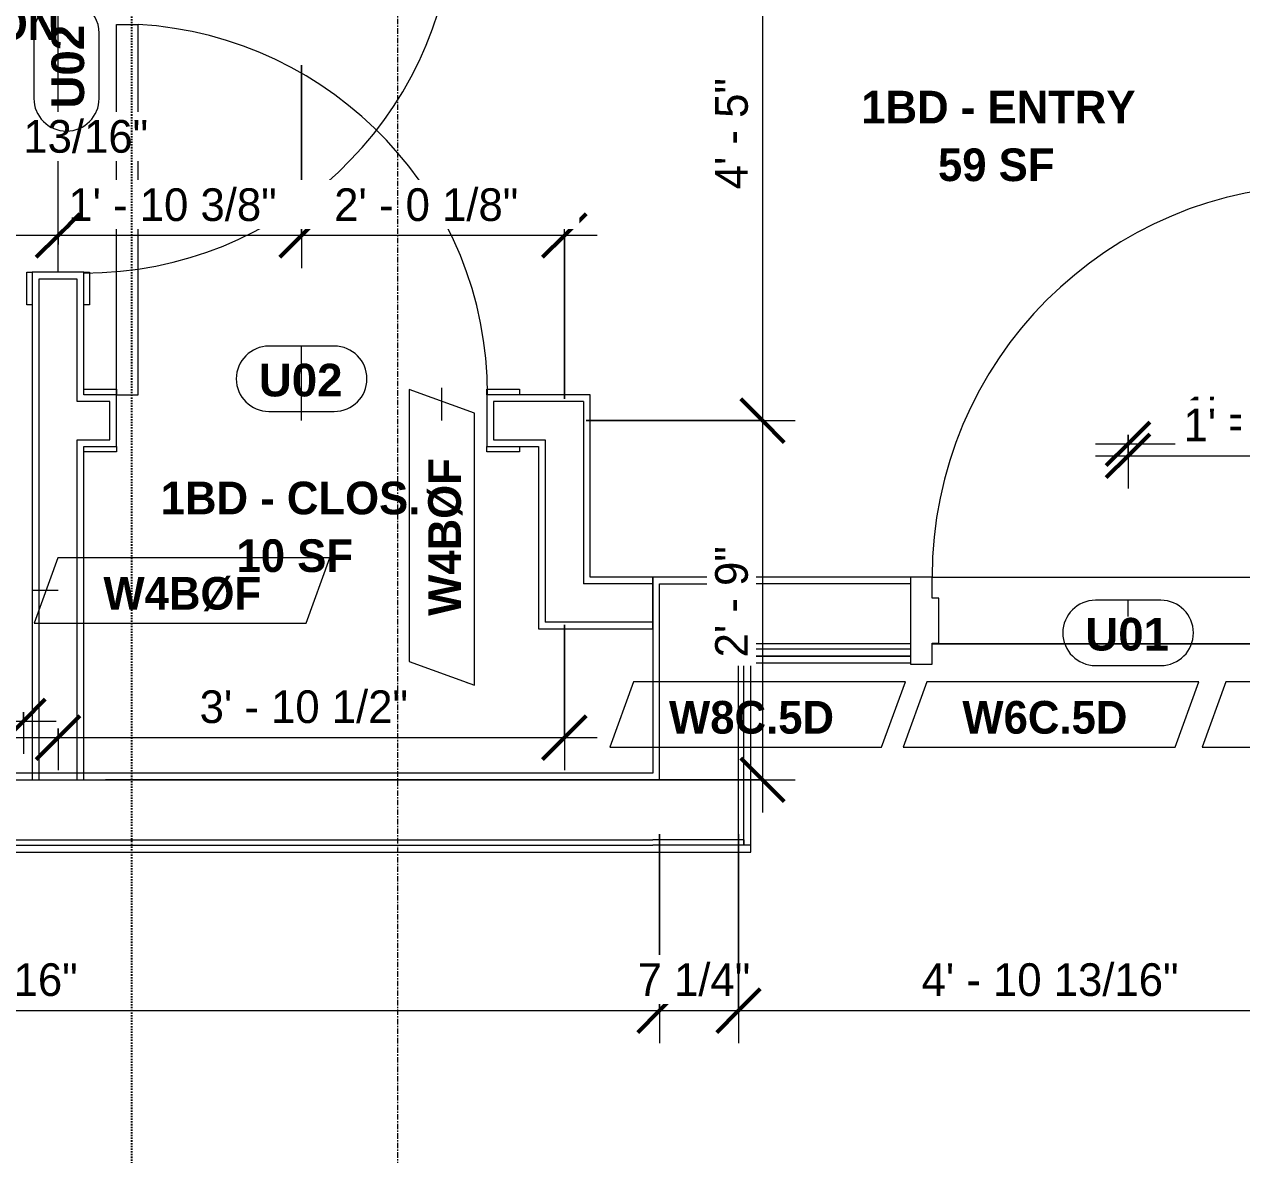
# Model space of a CAD drawing. Header units: inches. Extents: x -4058 to -1781, y 9814 to 12264.
# Drawn here: x -2861.6 to -2749.8, y 11690.3 to 11794.1 of the extents above; entities that cross this region are included whole.
import ezdxf

# ---------------------------------------------------------------- set-up
doc = ezdxf.new("R2010")
doc.units = ezdxf.units.IN
doc.header["$MEASUREMENT"] = 0
for name, pattern in [('Aligning Line 1_8_', [0.25, 0.125, -0.125]), ('Dash_2_', [0.25, 0.125, -0.125]), ('Grid Line 1_2_', [0.875, 0.5, -0.125, 0.125, -0.125])]:
    doc.linetypes.add(name, pattern=pattern)
for name, color, linetype, lineweight in [('0-1', 7, 'Continuous', 5), ('0-3', 8, 'Continuous', 9), ('A-ANNO-DIMS', 211, 'Continuous', 9), ('A-ANNO-DIMS-32', 211, 'Continuous', 9), ('A-AREA-IDEN', 2, 'Continuous', 9), ('A-DOOR-1', 7, 'Continuous', 9), ('A-DOOR-2', 31, 'Continuous', 9), ('A-DOOR-FRAM-1', 7, 'Continuous', 9), ('A-DOOR-IDEN', 31, 'Continuous', 9), ('A-FLOR-1', 7, 'Continuous', 9), ('A-FLOR-2', 192, 'Continuous', 9), ('A-WALL-1', 7, 'Continuous', 9), ('A-WALL-2', 113, 'Continuous', 9), ('A-WALL-IDEN', 211, 'Continuous', 9), ('G-ANNO-SYMB', 111, 'Aligning Line 1_8_', 9), ('I-WALL-3', 7, 'Continuous', 9), ('S-GRID-1', 1, 'Grid Line 1_2_', 9)]:
    doc.layers.add(name, color=color, linetype=linetype, lineweight=lineweight)
doc.layers.add('0-4', color=250, linetype='Dash_2_')
doc.styles.add('Arial_B', font='arialbd.ttf', dxfattribs={"height": 3})
doc.styles.add('Century Gothic', font='ufonts.com_century-gothic.ttf', dxfattribs={"height": 3})
doc.styles.add('Century Gothic_B', font='GOTHICB.TTF', dxfattribs={"height": 3})
doc.dimstyles.new('THE_DIMENSION_STRING_1', dxfattribs={"dimscale": 12, "dimtxt": 3.132505, "dimasz": 0.333333, "dimexe": 0.25, "dimexo": 0.166667, "dimgap": 0.041667, "dimtad": 1, "dimdec": 4, "dimrnd": 0.0625, "dimzin": 3, "dimdsep": 46, "dimlunit": 4, "dimtxsty": 'Century Gothic', "dimblk1": 'OBLIQUE', "dimblk2": 'OBLIQUE', "dimsah": 1, "dimcen": 0.09, "dimdle": 0.25, "dimazin": 0, "dimtfac": 1, "dimtdec": 4, "dimtix": 1, "dimtmove": 1, "dimatfit": 3, "dimfxl": 1, "dimtvp": 1, "dimtfill": 1, "dimfrac": 2, "dimtolj": 1, "dimtzin": 0, "dimarcsym": 2})
doc.dimstyles.new('THE_DIMENSION_STRING_2', dxfattribs={"dimscale": 12, "dimtxt": 3.132505, "dimasz": 0.333333, "dimexe": 0.25, "dimexo": 0.166667, "dimgap": 0.041667, "dimtad": 1, "dimdec": 4, "dimrnd": 0.0625, "dimzin": 3, "dimdsep": 46, "dimlunit": 4, "dimtxsty": 'Century Gothic', "dimblk1": 'OBLIQUE', "dimblk2": 'OBLIQUE', "dimsah": 1, "dimcen": 0.09, "dimdle": 0.25, "dimazin": 0, "dimtfac": 1, "dimtdec": 4, "dimtix": 1, "dimtmove": 0, "dimatfit": 3, "dimfxl": 1, "dimtvp": 1, "dimtfill": 1, "dimfrac": 2, "dimtolj": 1, "dimtzin": 0, "dimarcsym": 2})
doc.dimstyles.new('THE_DIMENSION_STRING_5', dxfattribs={"dimscale": 12, "dimtxt": 3.132505, "dimasz": 0.333333, "dimexe": 0.25, "dimexo": 0.166667, "dimgap": 0.041667, "dimtad": 1, "dimdec": 4, "dimrnd": 0.0625, "dimzin": 3, "dimdsep": 46, "dimlunit": 4, "dimtxsty": 'Century Gothic', "dimblk1": 'OBLIQUE', "dimblk2": 'OBLIQUE', "dimsah": 1, "dimcen": 0.09, "dimdle": 0.25, "dimazin": 0, "dimtfac": 1, "dimtdec": 4, "dimtix": 1, "dimtmove": 0, "dimatfit": 3, "dimfxl": 1, "dimtvp": 1, "dimtfill": 1, "dimfrac": 2, "dimtolj": 1, "dimtzin": 0, "dimarcsym": 2})

# ---------------------------------------------------------------- blocks, each defined once
blk = doc.blocks.new('CTR - 1st Phase - Shell_rvt-1-UNITS PLANS - 3RD FLOOR')
at = {"layer": 'A-FLOR-1'}
for p, q in [((-2778.24, 11737.24), (-2742.24, 11737.24)), ((-2742.24, 11737.24), (-2778.24, 11737.24))]:
    blk.add_line(p, q, dxfattribs=at)
blk = doc.blocks.new('HOLLOW METAL - UNIT DOOR-2191978-UNITS PLANS - 3RD FLOOR')
at = {"layer": 'A-DOOR-1'}
for p, q in [((18, 39.875), (16.25, 39.875)), ((16.25, 39.875), (16.25, 3.875)), ((18, 3.875), (18, 39.875)), ((16.25, 3.875), (18, 3.875))]:
    blk.add_line(p, q, dxfattribs=at)
blk.add_arc((18, 3.875), 36, 90, 180, dxfattribs=at)
at = {"layer": 'A-DOOR-FRAM-1'}
for p, q in [((-18, 3.875), (-20, 3.875)), ((-20, 3.875), (-20, -4.125)), ((-18, 1.9375), (-18, 3.875)), ((18, 3.875), (18, 1.9375)), ((20, 3.875), (18, 3.875)), ((20, -4.125), (20, 3.875)), ((-17.375, 1.9375), (-18, 1.9375)), ((-17.375, -2.1875), (-17.375, 1.9375)), ((18, 1.9375), (17.375, 1.9375)), ((17.375, 1.9375), (17.375, -2.1875)), ((-18, -4.125), (-18, -2.1875)), ((-18, -2.1875), (-17.375, -2.1875)), ((17.375, -2.1875), (18, -2.1875)), ((18, -2.1875), (18, -4.125)), ((-20, -4.125), (-18, -4.125)), ((18, -4.125), (20, -4.125))]:
    blk.add_line(p, q, dxfattribs=at)
blk = doc.blocks.new('CTR - 1st Phase - Common Walls_rvt-1-UNITS PLANS - 3RD FLOOR')
at = {"layer": 'A-WALL-1'}
for p, q in [((-2803.27, 11742.74), (-2796.02, 11742.74)), ((-2803.27, 11724.74), (-2803.27, 11742.74)), ((-2796.02, 11742.74), (-2794.9, 11742.74)), ((-2780.24, 11742.74), (-2794.9, 11742.74)), ((-2796.02, 11737.24), (-2795.52, 11737.24)), ((-2796.02, 11719.24), (-2796.02, 11737.24)), ((-2795.52, 11737.24), (-2794.9, 11737.24)), ((-2795.52, 11736.11), (-2795.52, 11736.74)), ((-2795.52, 11736.74), (-2794.9, 11736.74)), ((-2795.52, 11736.11), (-2795.52, 11736.74)), ((-2780.24, 11737.24), (-2794.9, 11737.24)), ((-2780.24, 11736.74), (-2794.9, 11736.74)), ((-2795.52, 11736.11), (-2794.9, 11736.11)), ((-2795.52, 11719.24), (-2795.52, 11736.11)), ((-2931.71, 11724.74), (-2803.9, 11724.74)), ((-2803.27, 11724.74), (-2803.9, 11724.74)), ((-3067.15, 11719.24), (-2803.9, 11719.24)), ((-3067.15, 11718.74), (-2803.9, 11718.74)), ((-2803.27, 11719.24), (-2803.9, 11719.24)), ((-2795.52, 11718.74), (-2803.9, 11718.74)), ((-2796.02, 11719.24), (-2803.27, 11719.24)), ((-2795.52, 11719.24), (-2796.02, 11719.24)), ((-2795.52, 11719.24), (-2795.52, 11718.74)), ((-2795.52, 11718.74), (-2795.52, 11719.24)), ((-2794.9, 11718.74), (-2795.52, 11718.74))]:
    blk.add_line(p, q, dxfattribs=at)
at = {"layer": 'I-WALL-3'}
for p, q in [((-2803.9, 11743.36), (-2803.9, 11725.36)), ((-2803.27, 11743.36), (-2803.9, 11743.36)), ((-2794.9, 11743.36), (-2803.27, 11743.36)), ((-2780.24, 11743.36), (-2794.9, 11743.36)), ((-2780.24, 11736.11), (-2795.4, 11736.11)), ((-2795.4, 11736.11), (-2795.4, 11735.49)), ((-2795.4, 11735.49), (-2780.24, 11735.49)), ((-2794.9, 11736.11), (-2780.24, 11736.11)), ((-2794.9, 11718.74), (-2794.9, 11736.11)), ((-2803.9, 11725.36), (-2892.34, 11725.36)), ((-2794.9, 11718.11), (-2794.9, 11718.74)), ((-3067.15, 11718.11), (-2803.9, 11718.11)), ((-2803.9, 11718.11), (-2794.9, 11718.11))]:
    blk.add_line(p, q, dxfattribs=at)
at = {"layer": '0-3'}
blk.add_blockref('HOLLOW METAL - UNIT DOOR-2191978-UNITS PLANS - 3RD FLOOR', (-2760.24, 11739.49), dxfattribs=at)
blk = doc.blocks.new('SWING - SINGLE - FLUSH - SWING - FLUSH - 2-10 x 6-8 - PRIVACY-4202132-UNITS PLANS - 3RD FLOOR')
at = {"layer": 'A-DOOR-2'}
for p, q in [((-20, 2.37), (-20, 2.87)), ((-20, 2.87), (-17, 2.87)), ((-17, 2.37), (-20, 2.37)), ((-17, 2.87), (-17, 2.37)), ((17, 2.37), (17, 2.87)), ((17, 2.87), (20, 2.87)), ((20, 2.37), (17, 2.37)), ((20, 2.87), (20, 2.37)), ((-20, -2.38), (-17, -2.38)), ((-20, -2.88), (-20, -2.38)), ((-17, -2.88), (-20, -2.88)), ((-17, -2.38), (-17, -2.88)), ((15, -2.38), (15, -36.38)), ((17, -2.38), (15, -2.38)), ((17, -2.38), (17, -36.38)), ((17, -2.38), (20, -2.38)), ((17, -2.88), (17, -2.38)), ((20, -2.88), (17, -2.88)), ((20, -2.38), (20, -2.88)), ((17, -36.38), (15, -36.38))]:
    blk.add_line(p, q, dxfattribs=at)
blk.add_arc((17, -2.38), 34.07, 180, 266.6343, dxfattribs=at)
blk = doc.blocks.new('SWING - SINGLE - FLUSH - SWING - FLUSH - 2-10 x 6-8 - PRIVACY-4202130-UNITS PLANS - 3RD FLOOR')
at = {"layer": 'A-DOOR-2'}
for p, q in [((-20, 2.37), (-20, 2.87)), ((-20, 2.87), (-17, 2.87)), ((-17, 2.37), (-20, 2.37)), ((-17, 2.87), (-17, 2.37)), ((17, 2.37), (17, 2.87)), ((17, 2.87), (20, 2.87)), ((20, 2.37), (17, 2.37)), ((20, 2.87), (20, 2.37)), ((-20, -2.38), (-17, -2.38)), ((-20, -2.88), (-20, -2.38)), ((-17, -2.88), (-20, -2.88)), ((-17, -2.38), (-17, -2.88)), ((15, -2.38), (15, -36.38)), ((17, -2.38), (15, -2.38)), ((17, -2.38), (17, -36.38)), ((17, -2.38), (20, -2.38)), ((17, -2.88), (17, -2.38)), ((20, -2.88), (17, -2.88)), ((20, -2.38), (20, -2.88)), ((17, -36.38), (15, -36.38))]:
    blk.add_line(p, q, dxfattribs=at)
blk.add_arc((17, -2.38), 34.07, 180, 266.6343, dxfattribs=at)
blk = doc.blocks.new('Wall Tag - Arch Wall-3956453-UNITS PLANS - 3RD FLOOR')
at = {"layer": 'A-WALL-IDEN'}
for p, q in [((-0.3561, 0.0937), (-0.4244, -0.0937)), ((0.4244, 0.0937), (-0.3561, 0.0937)), ((0.3561, -0.0937), (0.4244, 0.0937)), ((-0.4244, -0.0937), (0.3561, -0.0937))]:
    blk.add_line(p, q, dxfattribs=at)
blk = doc.blocks.new('DIMBLOCK315-UNITS PLANS - 3RD FLOOR')
at = {"layer": 'A-ANNO-DIMS-32'}
for p, q in [((-2932.21, 11719.74), (-2932.21, 11700.54)), ((-2932.21, 11703.54), (-2932.21, 11719.74)), ((-2803.27, 11719.74), (-2803.27, 11700.54)), ((-2803.27, 11703.54), (-2803.27, 11719.74)), ((-2932.21, 11703.54), (-2803.27, 11703.54))]:
    blk.add_line(p, q, dxfattribs=at)
at = {"layer": 'A-ANNO-DIMS-32', "lineweight": 50}
for p, q in [((-2932.21, 11703.54), (-2930.21, 11705.54)), ((-2803.27, 11703.54), (-2801.27, 11705.54)), ((-2932.21, 11703.54), (-2934.21, 11701.54)), ((-2803.27, 11703.54), (-2805.27, 11701.54))]:
    blk.add_line(p, q, dxfattribs=at)
at = {"layer": 'A-ANNO-DIMS-32', "color": 0, "insert": (-2880.32, 11707.89), "char_height": 3, "width": 30.1914, "attachment_point": 1, "line_spacing_factor": 0.984502, "style": 'Century Gothic', "bg_fill": 3, "box_fill_scale": 1.25, "bg_fill_color": 256, "bg_fill_true_color": 13158600, "bg_fill_transparency": 0}
blk.add_mtext('10\' - 8 15/16"', dxfattribs=at)
blk = doc.blocks.new('_Oblique')
at = {"color": 0, "linetype": 'ByBlock', "lineweight": -2}
blk.add_line((-0.5, -0.5), (0.5, 0.5), dxfattribs=at)
blk = doc.blocks.new('DIMBLOCK316-UNITS PLANS - 3RD FLOOR')
at = {"layer": 'A-ANNO-DIMS-32'}
for p, q in [((-2803.27, 11719.74), (-2803.27, 11700.54)), ((-2803.27, 11703.54), (-2803.27, 11719.74)), ((-2796.02, 11719.74), (-2796.02, 11700.54)), ((-2796.02, 11703.54), (-2796.02, 11719.74)), ((-2803.27, 11703.54), (-2796.02, 11703.54))]:
    blk.add_line(p, q, dxfattribs=at)
at = {"layer": 'A-ANNO-DIMS-32', "lineweight": 50}
for p, q in [((-2803.27, 11703.54), (-2801.27, 11705.54)), ((-2796.02, 11703.54), (-2794.02, 11705.54)), ((-2803.27, 11703.54), (-2805.27, 11701.54)), ((-2796.02, 11703.54), (-2798.02, 11701.54))]:
    blk.add_line(p, q, dxfattribs=at)
at = {"layer": 'A-ANNO-DIMS-32', "color": 0, "insert": (-2805.29, 11707.89), "char_height": 3, "width": 13.5444, "attachment_point": 1, "line_spacing_factor": 0.984502, "style": 'Century Gothic', "bg_fill": 3, "box_fill_scale": 1.25, "bg_fill_color": 256, "bg_fill_true_color": 13158600, "bg_fill_transparency": 0}
blk.add_mtext('7 1/4"', dxfattribs=at)
blk = doc.blocks.new('DIMBLOCK317-UNITS PLANS - 3RD FLOOR')
at = {"layer": 'A-ANNO-DIMS-32'}
for p, q in [((-2796.02, 11719.74), (-2796.02, 11700.54)), ((-2796.02, 11703.54), (-2796.02, 11719.74)), ((-2737.24, 11719.74), (-2737.24, 11700.54)), ((-2737.24, 11703.54), (-2737.24, 11719.74)), ((-2796.02, 11703.54), (-2737.24, 11703.54))]:
    blk.add_line(p, q, dxfattribs=at)
at = {"layer": 'A-ANNO-DIMS-32', "lineweight": 50}
for p, q in [((-2796.02, 11703.54), (-2794.02, 11705.54)), ((-2737.24, 11703.54), (-2735.24, 11705.54)), ((-2796.02, 11703.54), (-2798.02, 11701.54)), ((-2737.24, 11703.54), (-2739.24, 11701.54))]:
    blk.add_line(p, q, dxfattribs=at)
at = {"layer": 'A-ANNO-DIMS-32', "color": 0, "insert": (-2779.21, 11707.89), "char_height": 3, "width": 30.1914, "attachment_point": 1, "line_spacing_factor": 0.984502, "style": 'Century Gothic', "bg_fill": 3, "box_fill_scale": 1.25, "bg_fill_color": 256, "bg_fill_true_color": 13158600, "bg_fill_transparency": 0}
blk.add_mtext('4\' - 10 13/16"', dxfattribs=at)
blk = doc.blocks.new('DIMBLOCK498-UNITS PLANS - 3RD FLOOR')
at = {"layer": 'A-ANNO-DIMS-32'}
for p, q in [((-2737.24, 11741.74), (-2737.24, 11758.61)), ((-2763.24, 11755.61), (-2734.24, 11755.61)), ((-2760.24, 11756.43), (-2760.24, 11752.61)), ((-2760.24, 11755.61), (-2760.24, 11756.43)), ((-2737.24, 11755.61), (-2737.24, 11741.74))]:
    blk.add_line(p, q, dxfattribs=at)
at = {"layer": 'A-ANNO-DIMS-32', "lineweight": 50}
for p, q in [((-2760.24, 11755.61), (-2758.24, 11757.61)), ((-2737.24, 11755.61), (-2735.24, 11757.61)), ((-2760.24, 11755.61), (-2762.24, 11753.61)), ((-2737.24, 11755.61), (-2739.24, 11753.61))]:
    blk.add_line(p, q, dxfattribs=at)
at = {"layer": 'A-ANNO-DIMS-32', "color": 0, "insert": (-2755.15, 11759.95), "char_height": 3, "width": 15.394, "attachment_point": 1, "line_spacing_factor": 0.984502, "style": 'Century Gothic', "bg_fill": 3, "box_fill_scale": 1.25, "bg_fill_color": 256, "bg_fill_true_color": 13158600, "bg_fill_transparency": 0}
blk.add_mtext('1\' - 11"', dxfattribs=at)
blk = doc.blocks.new('Door Tag - Type Mark-2601225-UNITS PLANS - 3RD FLOOR')
at = {"layer": 'A-DOOR-IDEN'}
for p, q in [((0.09375, 0.09375), (-0.09375, 0.09375)), ((-0.09375, -0.09375), (0.09375, -0.09375))]:
    blk.add_line(p, q, dxfattribs=at)
for centre, start, end in [((-0.09375, 0), 90, 270), ((0.09375, 0), 270, 90)]:
    blk.add_arc(centre, 0.09375, start, end, dxfattribs=at)
blk = doc.blocks.new('DIMBLOCK1198-UNITS PLANS - 3RD FLOOR')
at = {"layer": 'A-ANNO-DIMS-32'}
for p, q in [((-2737.24, 10379.04), (-2737.24, 11757.51)), ((-2763.24, 11754.51), (-2734.24, 11754.51)), ((-2760.24, 11755.34), (-2760.24, 11751.51)), ((-2760.24, 11754.51), (-2760.24, 11755.34)), ((-2737.24, 11754.51), (-2737.24, 10379.04))]:
    blk.add_line(p, q, dxfattribs=at)
at = {"layer": 'A-ANNO-DIMS-32', "lineweight": 50}
for p, q in [((-2760.24, 11754.51), (-2758.24, 11756.51)), ((-2737.24, 11754.51), (-2735.24, 11756.51)), ((-2760.24, 11754.51), (-2762.24, 11752.51)), ((-2737.24, 11754.51), (-2739.24, 11752.51))]:
    blk.add_line(p, q, dxfattribs=at)
at = {"layer": 'A-ANNO-DIMS-32', "color": 0, "insert": (-2755.15, 11758.85), "char_height": 3, "width": 15.394, "attachment_point": 1, "line_spacing_factor": 0.984502, "style": 'Century Gothic', "bg_fill": 3, "box_fill_scale": 1.25, "bg_fill_color": 256, "bg_fill_true_color": 13158600, "bg_fill_transparency": 0}
blk.add_mtext('1\' - 11"', dxfattribs=at)
blk = doc.blocks.new('DIMBLOCK1200-UNITS PLANS - 3RD FLOOR')
at = {"layer": 'A-ANNO-DIMS-32', "lineweight": 50}
for p, q in [((-2793.82, 11810.74), (-2795.82, 11812.74)), ((-2793.82, 11810.74), (-2791.82, 11808.74)), ((-2793.82, 11757.74), (-2795.82, 11759.74)), ((-2793.82, 11757.74), (-2791.82, 11755.74))]:
    blk.add_line(p, q, dxfattribs=at)
at = {"layer": 'A-ANNO-DIMS-32'}
for p, q in [((-2799.15, 11810.74), (-2790.82, 11810.74)), ((-2793.82, 11810.74), (-2799.15, 11810.74)), ((-2793.82, 11810.74), (-2793.82, 11757.74)), ((-2810.02, 11757.74), (-2790.82, 11757.74)), ((-2793.82, 11757.74), (-2810.02, 11757.74))]:
    blk.add_line(p, q, dxfattribs=at)
at = {"layer": 'A-ANNO-DIMS-32', "color": 0, "insert": (-2798.17, 11778.99), "char_height": 3, "width": 12.5897, "attachment_point": 1, "rotation": 90, "line_spacing_factor": 0.984502, "style": 'Century Gothic', "bg_fill": 3, "box_fill_scale": 1.25, "bg_fill_color": 256, "bg_fill_true_color": 13158600, "bg_fill_transparency": 0}
blk.add_mtext('4\' - 5"', dxfattribs=at)
blk = doc.blocks.new('DIMBLOCK1201-UNITS PLANS - 3RD FLOOR')
at = {"layer": 'A-ANNO-DIMS-32', "lineweight": 50}
for p, q in [((-2793.82, 11757.74), (-2795.82, 11759.74)), ((-2793.82, 11757.74), (-2791.82, 11755.74)), ((-2793.82, 11724.74), (-2795.82, 11726.74)), ((-2793.82, 11724.74), (-2791.82, 11722.74))]:
    blk.add_line(p, q, dxfattribs=at)
at = {"layer": 'A-ANNO-DIMS-32'}
for p, q in [((-2810.02, 11757.74), (-2790.82, 11757.74)), ((-2793.82, 11757.74), (-2810.02, 11757.74)), ((-2793.82, 11757.74), (-2793.82, 11721.74)), ((-2854.15, 11724.74), (-2790.82, 11724.74)), ((-2793.82, 11724.74), (-2854.15, 11724.74))]:
    blk.add_line(p, q, dxfattribs=at)
at = {"layer": 'A-ANNO-DIMS-32', "color": 0, "insert": (-2798.17, 11735.99), "char_height": 3, "width": 12.5897, "attachment_point": 1, "rotation": 90, "line_spacing_factor": 0.984502, "style": 'Century Gothic', "bg_fill": 3, "box_fill_scale": 1.25, "bg_fill_color": 256, "bg_fill_true_color": 13158600, "bg_fill_transparency": 0}
blk.add_mtext('2\' - 9"', dxfattribs=at)
blk = doc.blocks.new('DIMBLOCK1204-UNITS PLANS - 3RD FLOOR')
at = {"layer": 'A-ANNO-DIMS-32'}
for p, q in [((-2935.52, 11847.74), (-2935.52, 11725.62)), ((-2935.52, 11728.62), (-2935.52, 11847.74)), ((-2858.52, 11729.45), (-2858.52, 11725.62)), ((-2858.52, 11728.62), (-2858.52, 11729.45)), ((-2938.52, 11728.62), (-2858.52, 11728.62))]:
    blk.add_line(p, q, dxfattribs=at)
at = {"layer": 'A-ANNO-DIMS-32', "lineweight": 50}
for p, q in [((-2935.52, 11728.62), (-2933.52, 11730.62)), ((-2858.52, 11728.62), (-2856.52, 11730.62)), ((-2935.52, 11728.62), (-2937.52, 11726.62)), ((-2858.52, 11728.62), (-2860.52, 11726.62))]:
    blk.add_line(p, q, dxfattribs=at)
at = {"layer": 'A-ANNO-DIMS-32', "color": 0, "insert": (-2902.27, 11732.96), "char_height": 3, "width": 12.5897, "attachment_point": 1, "line_spacing_factor": 0.984502, "style": 'Century Gothic', "bg_fill": 3, "box_fill_scale": 1.25, "bg_fill_color": 256, "bg_fill_true_color": 13158600, "bg_fill_transparency": 0}
blk.add_mtext('6\' - 5"', dxfattribs=at)
blk = doc.blocks.new('DIMBLOCK1205-UNITS PLANS - 3RD FLOOR')
at = {"layer": 'A-ANNO-DIMS-32'}
for p, q in [((-2812.02, 11738.99), (-2812.02, 11725.62)), ((-2812.02, 11728.62), (-2812.02, 11738.99)), ((-2858.52, 11729.45), (-2858.52, 11725.62)), ((-2858.52, 11728.62), (-2858.52, 11729.45)), ((-2858.52, 11728.62), (-2809.02, 11728.62))]:
    blk.add_line(p, q, dxfattribs=at)
at = {"layer": 'A-ANNO-DIMS-32', "lineweight": 50}
for p, q in [((-2858.52, 11728.62), (-2856.52, 11730.62)), ((-2812.02, 11728.62), (-2810.02, 11730.62)), ((-2858.52, 11728.62), (-2860.52, 11726.62)), ((-2812.02, 11728.62), (-2814.02, 11726.62))]:
    blk.add_line(p, q, dxfattribs=at)
at = {"layer": 'A-ANNO-DIMS-32', "color": 0, "insert": (-2845.52, 11732.96), "char_height": 3, "width": 24.5827, "attachment_point": 1, "line_spacing_factor": 0.984502, "style": 'Century Gothic', "bg_fill": 3, "box_fill_scale": 1.25, "bg_fill_color": 256, "bg_fill_true_color": 13158600, "bg_fill_transparency": 0}
blk.add_mtext('3\' - 10 1/2"', dxfattribs=at)
blk = doc.blocks.new('DIMBLOCK1206-UNITS PLANS - 3RD FLOOR')
at = {"layer": 'A-ANNO-DIMS-32'}
for p, q in [((-2836.15, 11790.39), (-2836.15, 11771.74)), ((-2836.15, 11774.74), (-2836.15, 11790.39)), ((-2812.02, 11759.74), (-2812.02, 11777.74)), ((-2809.02, 11774.74), (-2836.15, 11774.74)), ((-2812.02, 11774.74), (-2812.02, 11759.74))]:
    blk.add_line(p, q, dxfattribs=at)
at = {"layer": 'A-ANNO-DIMS-32', "lineweight": 50}
for p, q in [((-2836.15, 11774.74), (-2834.15, 11776.74)), ((-2812.02, 11774.74), (-2810.02, 11776.74)), ((-2836.15, 11774.74), (-2838.15, 11772.74)), ((-2812.02, 11774.74), (-2814.02, 11772.74))]:
    blk.add_line(p, q, dxfattribs=at)
at = {"layer": 'A-ANNO-DIMS-32', "color": 0, "insert": (-2833.16, 11779.08), "char_height": 3, "width": 21.7784, "attachment_point": 1, "line_spacing_factor": 0.984502, "style": 'Century Gothic', "bg_fill": 3, "box_fill_scale": 1.25, "bg_fill_color": 256, "bg_fill_true_color": 13158600, "bg_fill_transparency": 0}
blk.add_mtext('2\' - 0 1/8"', dxfattribs=at)
blk = doc.blocks.new('DIMBLOCK1207-UNITS PLANS - 3RD FLOOR')
at = {"layer": 'A-ANNO-DIMS-32'}
for p, q in [((-2836.15, 11790.39), (-2836.15, 11771.74)), ((-2836.15, 11774.74), (-2836.15, 11790.39)), ((-2858.52, 11773.91), (-2858.52, 11777.74)), ((-2836.15, 11774.74), (-2858.52, 11774.74)), ((-2858.52, 11774.74), (-2858.52, 11773.91))]:
    blk.add_line(p, q, dxfattribs=at)
at = {"layer": 'A-ANNO-DIMS-32', "lineweight": 50}
for p, q in [((-2858.52, 11774.74), (-2856.52, 11776.74)), ((-2836.15, 11774.74), (-2834.15, 11776.74)), ((-2858.52, 11774.74), (-2860.52, 11772.74)), ((-2836.15, 11774.74), (-2838.15, 11772.74))]:
    blk.add_line(p, q, dxfattribs=at)
at = {"layer": 'A-ANNO-DIMS-32', "color": 0, "insert": (-2857.58, 11779.08), "char_height": 3, "width": 24.5827, "attachment_point": 1, "line_spacing_factor": 0.984502, "style": 'Century Gothic', "bg_fill": 3, "box_fill_scale": 1.25, "bg_fill_color": 256, "bg_fill_true_color": 13158600, "bg_fill_transparency": 0}
blk.add_mtext('1\' - 10 3/8"', dxfattribs=at)
blk = doc.blocks.new('DIMBLOCK1208-UNITS PLANS - 3RD FLOOR')
at = {"layer": 'A-ANNO-DIMS-32'}
for p, q in [((-2892.34, 11766.64), (-2892.34, 11777.74)), ((-2858.52, 11773.91), (-2858.52, 11777.74)), ((-2858.52, 11774.74), (-2892.34, 11774.74)), ((-2892.34, 11774.74), (-2892.34, 11766.64)), ((-2858.52, 11774.74), (-2858.52, 11773.91))]:
    blk.add_line(p, q, dxfattribs=at)
at = {"layer": 'A-ANNO-DIMS-32', "lineweight": 50}
for p, q in [((-2892.34, 11774.74), (-2890.34, 11776.74)), ((-2858.52, 11774.74), (-2856.52, 11776.74)), ((-2892.34, 11774.74), (-2894.34, 11772.74)), ((-2858.52, 11774.74), (-2860.52, 11772.74))]:
    blk.add_line(p, q, dxfattribs=at)
at = {"layer": 'A-ANNO-DIMS-32'}
blk.add_ellipse((-2871.62, 11774.74), major_axis=(0, 9.23), ratio=0.412363, start_param=0, end_param=1.570796, dxfattribs=at)
at = {"layer": 'A-ANNO-DIMS-32', "color": 0, "insert": (-2871.62, 11785.35), "char_height": 3, "width": 27.387, "attachment_point": 1, "line_spacing_factor": 0.984502, "style": 'Century Gothic', "bg_fill": 3, "box_fill_scale": 1.25, "bg_fill_color": 256, "bg_fill_true_color": 13158600, "bg_fill_transparency": 0}
blk.add_mtext('2\' - 9 13/16"', dxfattribs=at)
blk = doc.blocks.new('DIMBLOCK1210-UNITS PLANS - 3RD FLOOR')
at = {"layer": 'A-ANNO-DIMS-32', "lineweight": 50}
for p, q in [((-2867.83, 11788.36), (-2869.83, 11790.36)), ((-2867.83, 11788.36), (-2865.83, 11786.36)), ((-2867.83, 11724.74), (-2869.83, 11726.74)), ((-2867.83, 11724.74), (-2865.83, 11722.74))]:
    blk.add_line(p, q, dxfattribs=at)
at = {"layer": 'A-ANNO-DIMS-32'}
for p, q in [((-2863.4, 11788.36), (-2870.83, 11788.36)), ((-2867.83, 11721.74), (-2867.83, 11788.36)), ((-2867.83, 11788.36), (-2863.4, 11788.36)), ((-2868.69, 11724.74), (-2864.83, 11724.74)), ((-2867.83, 11724.74), (-2868.69, 11724.74))]:
    blk.add_line(p, q, dxfattribs=at)
blk.add_ellipse((-2867.83, 11753.15), major_axis=(0, 3.4), ratio=0.85811, start_param=4.712389, end_param=6.283185, dxfattribs=at)
at = {"layer": 'A-ANNO-DIMS-32', "color": 0, "insert": (-2866.3, 11735), "char_height": 3, "width": 21.7784, "attachment_point": 1, "rotation": 90, "line_spacing_factor": 0.984502, "style": 'Century Gothic', "bg_fill": 3, "box_fill_scale": 1.25, "bg_fill_color": 256, "bg_fill_true_color": 13158600, "bg_fill_transparency": 0}
blk.add_mtext('5\' - 3 5/8"', dxfattribs=at)
blk = doc.blocks.new('DIMBLOCK1211-UNITS PLANS - 3RD FLOOR')
at = {"layer": 'A-ANNO-DIMS-32', "lineweight": 50}
for p, q in [((-2867.83, 11810.74), (-2869.83, 11812.74)), ((-2867.83, 11810.74), (-2865.83, 11808.74)), ((-2867.83, 11788.36), (-2869.83, 11790.36)), ((-2867.83, 11788.36), (-2865.83, 11786.36))]:
    blk.add_line(p, q, dxfattribs=at)
at = {"layer": 'A-ANNO-DIMS-32'}
for p, q in [((-2860.52, 11810.74), (-2870.83, 11810.74)), ((-2867.83, 11788.36), (-2867.83, 11810.74)), ((-2867.83, 11810.74), (-2860.52, 11810.74)), ((-2863.4, 11788.36), (-2870.83, 11788.36)), ((-2867.83, 11788.36), (-2863.4, 11788.36))]:
    blk.add_line(p, q, dxfattribs=at)
at = {"layer": 'A-ANNO-DIMS-32', "color": 0, "insert": (-2872.18, 11789.31), "char_height": 3, "width": 24.5827, "attachment_point": 1, "rotation": 90, "line_spacing_factor": 0.984502, "style": 'Century Gothic', "bg_fill": 3, "box_fill_scale": 1.25, "bg_fill_color": 256, "bg_fill_true_color": 13158600, "bg_fill_transparency": 0}
blk.add_mtext('1\' - 10 3/8"', dxfattribs=at)
blk = doc.blocks.new('DIMBLOCK1258-UNITS PLANS - 3RD FLOOR')
at = {"layer": 'A-ANNO-DIMS-32', "lineweight": 50}
for p, q in [((-2891.71, 11730.14), (-2889.71, 11732.14)), ((-2861.71, 11730.14), (-2859.71, 11732.14)), ((-2891.71, 11730.14), (-2893.71, 11728.14)), ((-2861.71, 11730.14), (-2863.71, 11728.14))]:
    blk.add_line(p, q, dxfattribs=at)
at = {"layer": 'A-ANNO-DIMS-32'}
for p, q in [((-2891.71, 11730.97), (-2891.71, 11727.14)), ((-2891.71, 11730.14), (-2891.71, 11730.97)), ((-2861.71, 11730.97), (-2861.71, 11727.14)), ((-2861.71, 11730.14), (-2861.71, 11730.97)), ((-2894.71, 11730.14), (-2858.71, 11730.14))]:
    blk.add_line(p, q, dxfattribs=at)
at = {"layer": 'A-ANNO-DIMS-32', "color": 0, "char_height": 3, "attachment_point": 1, "line_spacing_factor": 0.984502, "style": 'Century Gothic', "bg_fill": 3, "box_fill_scale": 1.25, "bg_fill_color": 256, "bg_fill_true_color": 13158600, "bg_fill_transparency": 0}
for s, insert, width in [('2\' - 6"', (-2881.96, 11734.48), 12.5897), ('MIN.', (-2881.24, 11728.56), 10.8594)]:
    blk.add_mtext(s, dxfattribs=dict(at, insert=insert, width=width))

msp = doc.modelspace()

# ---------------------------------------------------------------- linework, layer by layer
at = {"layer": 'A-FLOR-2'}
for p, q in [((-2858.52833, 11805.36604), (-2858.52833, 11771.36276)), ((-2858.52374, 11771.3644), (-2858.52374, 11805.3644)), ((-2778.23624, 11743.3644), (-2743.98624, 11743.3644))]:
    msp.add_line(p, q, dxfattribs=at)
at = {"layer": 'A-WALL-2'}
for p, q in [((-2856.14874, 11771.3644), (-2860.89874, 11771.3644)), ((-2860.89874, 11771.3644), (-2860.89874, 11724.7394)), ((-2856.14874, 11760.1144), (-2856.14874, 11771.3644)), ((-2860.27374, 11770.7394), (-2860.27374, 11724.7394)), ((-2856.77374, 11770.7394), (-2860.27374, 11770.7394)), ((-2856.77374, 11759.4894), (-2856.77374, 11770.7394)), ((-2853.14874, 11760.1144), (-2856.14874, 11760.1144)), ((-2853.14874, 11755.3644), (-2853.14874, 11760.1144)), ((-2809.64874, 11760.1144), (-2819.14874, 11760.1144)), ((-2819.14874, 11760.1144), (-2819.14874, 11755.3644)), ((-2809.64874, 11743.3644), (-2809.64874, 11760.1144)), ((-2853.77374, 11759.4894), (-2856.77374, 11759.4894)), ((-2853.77374, 11755.9894), (-2853.77374, 11759.4894)), ((-2810.27374, 11759.4894), (-2818.52374, 11759.4894)), ((-2818.52374, 11759.4894), (-2818.52374, 11755.9894)), ((-2810.27374, 11759.4894), (-2810.27374, 11742.7394)), ((-2856.77374, 11724.7394), (-2856.77374, 11755.9894)), ((-2856.77374, 11755.9894), (-2853.77374, 11755.9894)), ((-2818.52374, 11755.9894), (-2813.77374, 11755.9894)), ((-2813.77374, 11755.9894), (-2813.77374, 11739.2394)), ((-2856.14874, 11724.7394), (-2856.14874, 11755.3644)), ((-2856.14874, 11755.3644), (-2853.14874, 11755.3644)), ((-2819.14874, 11755.3644), (-2814.39874, 11755.3644)), ((-2814.39874, 11755.3644), (-2814.39874, 11738.6144)), ((-2803.89874, 11743.3644), (-2809.64874, 11743.3644)), ((-2803.89874, 11738.6144), (-2803.89874, 11743.3644)), ((-2803.89874, 11742.7394), (-2810.27374, 11742.7394)), ((-2803.89874, 11739.2394), (-2813.77374, 11739.2394)), ((-2814.39874, 11738.6144), (-2803.89874, 11738.6144)), ((-2860.89874, 11724.7394), (-2856.14874, 11724.7394))]:
    msp.add_line(p, q, dxfattribs=at)
at = {"layer": 'G-ANNO-SYMB'}
msp.add_line((-2851.7738, 12122.87704), (-2851.7738, 11241.72163), dxfattribs=at)

# ---------------------------------------------------------------- block references
at = {"layer": '0-1'}
for name in ['CTR - 1st Phase - Shell_rvt-1-UNITS PLANS - 3RD FLOOR', 'CTR - 1st Phase - Common Walls_rvt-1-UNITS PLANS - 3RD FLOOR']:
    msp.add_blockref(name, (0, 0), dxfattribs=at)
at = {"layer": 'A-DOOR-2'}
for name, p, rotation in [('SWING - SINGLE - FLUSH - SWING - FLUSH - 2-10 x 6-8 - PRIVACY-4202132-UNITS PLANS - 3RD FLOOR', (-2858.52374, 11788.3644), 90.0000000000145), ('SWING - SINGLE - FLUSH - SWING - FLUSH - 2-10 x 6-8 - PRIVACY-4202130-UNITS PLANS - 3RD FLOOR', (-2836.14874, 11757.7394), 180)]:
    msp.add_blockref(name, p, dxfattribs=dict(at, rotation=rotation))
at = {"layer": 'A-WALL-IDEN', "xscale": 31.99999999999999, "yscale": 31.99999999999999, "zscale": 31.99999999999999}
for p in [(-2794.27171, 11730.7394), (-2767.32667, 11730.7394), (-2739.86326, 11730.7394)]:
    msp.add_blockref('Wall Tag - Arch Wall-3956453-UNITS PLANS - 3RD FLOOR', p, dxfattribs=at)

# ---------------------------------------------------------------- texts
at = {"layer": 'A-AREA-IDEN', "char_height": 3, "attachment_point": 1, "style": 'Century Gothic_B'}
for s, insert, width in [('1BD - ENTRY', (-2784.74656, 11788.03962), 29.492), ('59 SF', (-2777.70404, 11782.74248), 12.423)]:
    msp.add_mtext(s, dxfattribs=dict(at, insert=insert, width=width))
at = {"layer": 'A-WALL-IDEN', "char_height": 3, "width": 19.594, "attachment_point": 1, "style": 'Century Gothic_B'}
for s, insert in [('W8C.5D', (-2802.40732, 11731.98693)), ('W6C.5D', (-2775.46228, 11731.98693))]:
    msp.add_mtext(s, dxfattribs=dict(at, insert=insert))

# ---------------------------------------------------------------- next in the draw order: dimensions: what is measured, and where the dimension line sits
at = {"layer": 'A-ANNO-DIMS'}
dim = msp.add_linear_dim(base=(-2793.82001, 11757.7394), p1=(-2801.14874, 11810.7394), p2=(-2812.02374, 11757.7394), angle=90, dimstyle='THE_DIMENSION_STRING_5', override={"dimpost": '<>', "dimfxl": 54.104211}, dxfattribs=at)
dim.commit()
dim.dimension.update_dxf_attribs({"geometry": 'DIMBLOCK1200-UNITS PLANS - 3RD FLOOR', "text_midpoint": (-2795.89547, 11784.2394)})
for base, p1, p2, override, picture, middle in [((-2737.23624, 11755.60548), (-2760.23624, 11758.43391), (-2737.23624, 11739.7394), {"dimpost": '<>', "dimfxl": 29.639246}, 'DIMBLOCK498-UNITS PLANS - 3RD FLOOR', (-2748.73624, 11757.60548)), ((-2803.27374, 11703.53988), (-2932.21124, 11721.7394), (-2803.27374, 11721.7394), {"dimpost": '<>', "dimfxl": 128.9375}, 'DIMBLOCK315-UNITS PLANS - 3RD FLOOR', (-2867.74249, 11705.78156))]:
    dim = msp.add_linear_dim(base=base, p1=p1, p2=p2, dimstyle='THE_DIMENSION_STRING_2', override=override, dxfattribs=at)
    dim.commit()
    dim.dimension.update_dxf_attribs({"geometry": picture, "text_midpoint": middle})

# ---------------------------------------------------------------- next in the draw order: linework, layer by layer
at = {"layer": 'A-DOOR-IDEN'}
msp.add_line((-2760.23624, 11739.7394), (-2760.23624, 11741.2394), dxfattribs=at)

# ---------------------------------------------------------------- next in the draw order: block references
at = {"layer": 'A-DOOR-IDEN', "xscale": 31.99999999999999, "yscale": 31.99999999999999, "zscale": 31.99999999999999}
msp.add_blockref('Door Tag - Type Mark-2601225-UNITS PLANS - 3RD FLOOR', (-2760.23624, 11738.2394), dxfattribs=at)

# ---------------------------------------------------------------- next in the draw order: texts
at = {"layer": 'A-DOOR-IDEN', "insert": (-2764.16812, 11739.61925), "char_height": 3, "width": 9.393, "attachment_point": 1, "style": 'Arial_B'}
msp.add_mtext('U01', dxfattribs=at)

# ---------------------------------------------------------------- next in the draw order: dimensions: what is measured, and where the dimension line sits
at = {"layer": 'A-ANNO-DIMS'}
dim = msp.add_linear_dim(base=(-2796.02374, 11703.53988), p1=(-2803.27374, 11721.7394), p2=(-2796.02374, 11721.7394), dimstyle='THE_DIMENSION_STRING_2', override={"dimpost": '<>', "dimfxl": 7.25}, dxfattribs=at)
dim.commit()
dim.dimension.update_dxf_attribs({"geometry": 'DIMBLOCK316-UNITS PLANS - 3RD FLOOR', "text_midpoint": (-2799.64874, 11705.78156)})

# ---------------------------------------------------------------- next in the draw order: dimensions: what is measured, and where the dimension line sits
dim = msp.add_linear_dim(base=(-2737.23624, 11703.53988), p1=(-2796.02374, 11721.7394), p2=(-2737.23624, 11721.7394), dimstyle='THE_DIMENSION_STRING_2', override={"dimpost": '<>', "dimfxl": 58.7875}, dxfattribs=at)
dim.commit()
dim.dimension.update_dxf_attribs({"geometry": 'DIMBLOCK317-UNITS PLANS - 3RD FLOOR', "text_midpoint": (-2766.62999, 11705.78156)})

# ---------------------------------------------------------------- next in the draw order: dimensions: what is measured, and where the dimension line sits
dim = msp.add_linear_dim(base=(-2793.82001, 11724.7394), p1=(-2812.02374, 11757.7394), p2=(-2856.14874, 11724.7394), angle=90, dimstyle='THE_DIMENSION_STRING_5', override={"dimpost": '<>', "dimfxl": 55.100051}, dxfattribs=at)
dim.commit()
dim.dimension.update_dxf_attribs({"geometry": 'DIMBLOCK1201-UNITS PLANS - 3RD FLOOR', "text_midpoint": (-2795.89547, 11741.2394)})
dim = msp.add_linear_dim(base=(-2737.23624, 11754.50732), p1=(-2760.23624, 11757.33575), p2=(-2737.23624, 10377.0394), dimstyle='THE_DIMENSION_STRING_5', override={"dimpost": '<>', "dimfxl": 1380.487968}, dxfattribs=at)
dim.commit()
dim.dimension.update_dxf_attribs({"geometry": 'DIMBLOCK1198-UNITS PLANS - 3RD FLOOR', "text_midpoint": (-2748.73624, 11756.50732)})

# ---------------------------------------------------------------- next in the draw order: texts
at = {"layer": 'A-AREA-IDEN', "char_height": 3, "attachment_point": 1, "style": 'Century Gothic_B'}
for s, insert, width in [('1BD - CLOS.', (-2849.09317, 11752.13392), 29.29), ('10 SF', (-2842.13255, 11746.83679), 12.423)]:
    msp.add_mtext(s, dxfattribs=dict(at, insert=insert, width=width))

# ---------------------------------------------------------------- next in the draw order: dimensions: what is measured, and where the dimension line sits
at = {"layer": 'A-ANNO-DIMS'}
for base, p1, p2, override, picture, middle in [((-2858.52374, 11728.6186), (-2935.52374, 11849.7394), (-2858.52374, 11731.44703), {"dimpost": '<>', "dimfxl": 141.145612}, 'DIMBLOCK1204-UNITS PLANS - 3RD FLOOR', (-2897.02374, 11730.69406)), ((-2836.14874, 11774.73765), (-2812.02374, 11757.7394), (-2836.14874, 11788.38866), {"dimpost": '<>', "dimfxl": 39.005037}, 'DIMBLOCK1206-UNITS PLANS - 3RD FLOOR', (-2824.08624, 11776.97932))]:
    dim = msp.add_linear_dim(base=base, p1=p1, p2=p2, dimstyle='THE_DIMENSION_STRING_5', override=override, dxfattribs=at)
    dim.commit()
    dim.dimension.update_dxf_attribs({"geometry": picture, "text_midpoint": middle})

# ---------------------------------------------------------------- next in the draw order: linework, layer by layer
at = {"layer": 'A-DOOR-IDEN'}
msp.add_line((-2836.14874, 11757.7394), (-2836.14874, 11764.58421), dxfattribs=at)
at = {"layer": 'A-WALL-IDEN'}
for p, q in [((-2823.27798, 11757.7394), (-2823.27798, 11760.75088)), ((-2858.52374, 11742.12745), (-2860.86938, 11742.12745))]:
    msp.add_line(p, q, dxfattribs=at)

# ---------------------------------------------------------------- next in the draw order: block references
at = {"layer": 'A-DOOR-IDEN', "xscale": 31.99999999999999, "yscale": 31.99999999999999, "zscale": 31.99999999999999}
msp.add_blockref('Door Tag - Type Mark-2601225-UNITS PLANS - 3RD FLOOR', (-2836.14874, 11761.58421), dxfattribs=at)

# ---------------------------------------------------------------- next in the draw order: texts
at = {"layer": 'A-DOOR-IDEN', "insert": (-2840.08062, 11762.96407), "char_height": 3, "width": 9.393, "attachment_point": 1, "style": 'Arial_B'}
msp.add_mtext('U02', dxfattribs=at)

# ---------------------------------------------------------------- next in the draw order: dimensions: what is measured, and where the dimension line sits
at = {"layer": 'A-ANNO-DIMS'}
for base, p1, p2, override, picture, middle in [((-2858.52374, 11774.73765), (-2836.14874, 11788.38866), (-2858.52374, 11771.90922), {"dimpost": '<>', "dimfxl": 27.78871}, 'DIMBLOCK1207-UNITS PLANS - 3RD FLOOR', (-2847.33624, 11776.97932)), ((-2812.02374, 11728.6186), (-2858.52374, 11731.44703), (-2812.02374, 11740.9894), {"dimpost": '<>', "dimfxl": 47.469008}, 'DIMBLOCK1205-UNITS PLANS - 3RD FLOOR', (-2835.27374, 11730.86028))]:
    dim = msp.add_linear_dim(base=base, p1=p1, p2=p2, dimstyle='THE_DIMENSION_STRING_5', override=override, dxfattribs=at)
    dim.commit()
    dim.dimension.update_dxf_attribs({"geometry": picture, "text_midpoint": middle})

# ---------------------------------------------------------------- next in the draw order: linework, layer by layer
at = {"layer": 'S-GRID-1'}
msp.add_line((-2827.32374, 9814.0266), (-2827.32374, 12247.50061), dxfattribs=at)

# ---------------------------------------------------------------- next in the draw order: block references
at = {"layer": 'A-WALL-IDEN', "xscale": 31.99999999999999, "yscale": 31.99999999999999, "zscale": 31.99999999999999, "rotation": 89.99999999999955}
msp.add_blockref('Wall Tag - Arch Wall-3956453-UNITS PLANS - 3RD FLOOR', (-2823.27798, 11747.01917), dxfattribs=at)
at = {"layer": 'A-WALL-IDEN', "xscale": 31.99999999999999, "yscale": 31.99999999999999, "zscale": 31.99999999999999}
msp.add_blockref('Wall Tag - Arch Wall-3956453-UNITS PLANS - 3RD FLOOR', (-2847.13767, 11742.12745), dxfattribs=at)

# ---------------------------------------------------------------- next in the draw order: texts
at = {"layer": 'A-WALL-IDEN', "insert": (-2824.52551, 11739.80325), "char_height": 3, "width": 17.372, "attachment_point": 1, "rotation": 90, "style": 'Century Gothic_B'}
msp.add_mtext('W4BØF', dxfattribs=at)
at = {"layer": 'A-WALL-IDEN', "insert": (-2854.35359, 11743.37499), "char_height": 3, "width": 17.372, "attachment_point": 1, "style": 'Century Gothic_B'}
msp.add_mtext('W4BØF', dxfattribs=at)

# ---------------------------------------------------------------- next in the draw order: dimensions: what is measured, and where the dimension line sits
at = {"layer": 'A-ANNO-DIMS'}
dim = msp.add_linear_dim(base=(-2892.33624, 11774.73765), p1=(-2858.52374, 11771.90922), p2=(-2892.33624, 11764.63831), dimstyle='THE_DIMENSION_STRING_1', override={"dimpost": '<>', "dimfxl": 34.585422}, dxfattribs=at)
dim.commit()
dim.dimension.update_dxf_attribs({"geometry": 'DIMBLOCK1208-UNITS PLANS - 3RD FLOOR', "text_midpoint": (-2857.92981, 11783.35299), "dimtype": 160, "text_rotation": 360})

# ---------------------------------------------------------------- next in the draw order: linework, layer by layer
at = {"layer": '0-4'}
msp.add_line((-2851.7738, 12122.87704), (-2851.7738, 11241.72163), dxfattribs=at)

# ---------------------------------------------------------------- next in the draw order: block references
at = {"layer": 'A-DOOR-IDEN', "xscale": 31.99999999999999, "yscale": 31.99999999999999, "zscale": 31.99999999999999, "rotation": 89.99999999999955}
msp.add_blockref('Door Tag - Type Mark-2601225-UNITS PLANS - 3RD FLOOR', (-2857.74558, 11790.33998), dxfattribs=at)

# ---------------------------------------------------------------- next in the draw order: texts
at = {"layer": 'A-DOOR-IDEN', "insert": (-2859.12544, 11786.40809), "char_height": 3, "width": 9.393, "attachment_point": 1, "rotation": 90, "style": 'Arial_B'}
msp.add_mtext('U02', dxfattribs=at)

# ---------------------------------------------------------------- next in the draw order: dimensions: what is measured, and where the dimension line sits
at = {"layer": 'A-ANNO-DIMS'}
dim = msp.add_linear_dim(base=(-2867.83351, 11788.3644), p1=(-2870.69488, 11724.7394), p2=(-2861.39874, 11788.3644), angle=90, dimstyle='THE_DIMENSION_STRING_1', override={"dimpost": '<>', "dimfxl": 64.300536}, dxfattribs=at)
dim.commit()
dim.dimension.update_dxf_attribs({"geometry": 'DIMBLOCK1210-UNITS PLANS - 3RD FLOOR', "text_midpoint": (-2864.29923, 11745.89158), "dimtype": 160, "text_rotation": 90})

# ---------------------------------------------------------------- next in the draw order: dimensions: what is measured, and where the dimension line sits
dim = msp.add_linear_dim(base=(-2867.83351, 11810.7394), p1=(-2861.39874, 11788.3644), p2=(-2858.52374, 11810.7394), angle=90, dimstyle='THE_DIMENSION_STRING_5', override={"dimpost": '<>', "dimfxl": 22.558951}, dxfattribs=at)
dim.commit()
dim.dimension.update_dxf_attribs({"geometry": 'DIMBLOCK1211-UNITS PLANS - 3RD FLOOR', "text_midpoint": (-2870.07518, 11799.5519)})
dim = msp.add_linear_dim(base=(-2861.71124, 11730.13734), p1=(-2891.71124, 11732.96577), p2=(-2861.71124, 11732.96577), text='<>\\XMIN.', dimstyle='THE_DIMENSION_STRING_5', override={"dimpost": '<>', "dimfxl": 30}, dxfattribs=at)
dim.commit()
dim.dimension.update_dxf_attribs({"geometry": 'DIMBLOCK1258-UNITS PLANS - 3RD FLOOR', "text_midpoint": (-2876.71124, 11730.13734)})

# ---------------------------------------------------------------- next in the draw order: texts
at = {"layer": 'A-AREA-IDEN', "insert": (-2900.07861, 11795.70245), "char_height": 3, "width": 51.005, "attachment_point": 1, "style": 'Century Gothic_B'}
msp.add_mtext('1BD - BATH - OPTION', dxfattribs=at)

doc.saveas('drawing.dxf')
